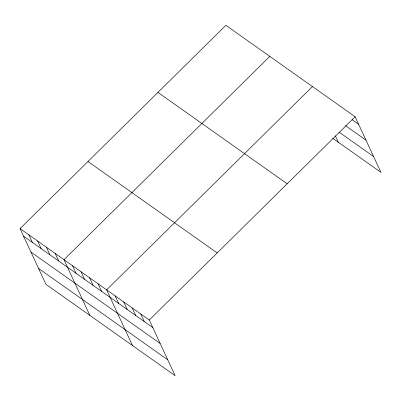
<?xml version="1.0" encoding="UTF-8"?>
<svg xmlns="http://www.w3.org/2000/svg" width="401" height="401" viewBox="0 0 401 401"><rect width="100%" height="100%" fill="white"/><g stroke="black" fill="none" stroke-linecap="round" stroke-linejoin="round"><path stroke-width="0.6" d="M20.05 228.6L149.282 320.008L175.122 375.687L45.894 284.274L20.05 228.6L225.878 25.313L355.106 116.726L380.95 172.4L332.785 138.33M269.813 56.396L63.99 259.678L89.834 315.351M312.459 86.561L106.636 289.843L132.48 345.517M149.282 320.008L355.106 116.726M352.098 119.678L358.619 124.29M345.416 125.618L365.988 140.17M339.462 132.395L373.582 156.525M157.954 92.4L287.186 183.808M87.974 161.513L217.202 252.926M23.564 236.164L152.791 327.577M30.932 252.039L160.159 343.451M38.526 268.399L167.753 359.807M335.356 135.884L338.304 142.235M140.751 313.978L144.265 321.542M132.22 307.943L135.733 315.507M123.693 301.908L127.202 309.477M115.162 295.878L118.676 303.442M98.105 283.813L101.618 291.377M89.573 277.778L93.087 285.342M81.047 271.743L84.556 279.312M72.516 265.713L76.03 273.276M55.203 253.462L58.711 261.026M46.411 247.247L49.924 254.81M37.624 241.031L41.138 248.595M28.837 234.816L32.351 242.379"/></g></svg>
